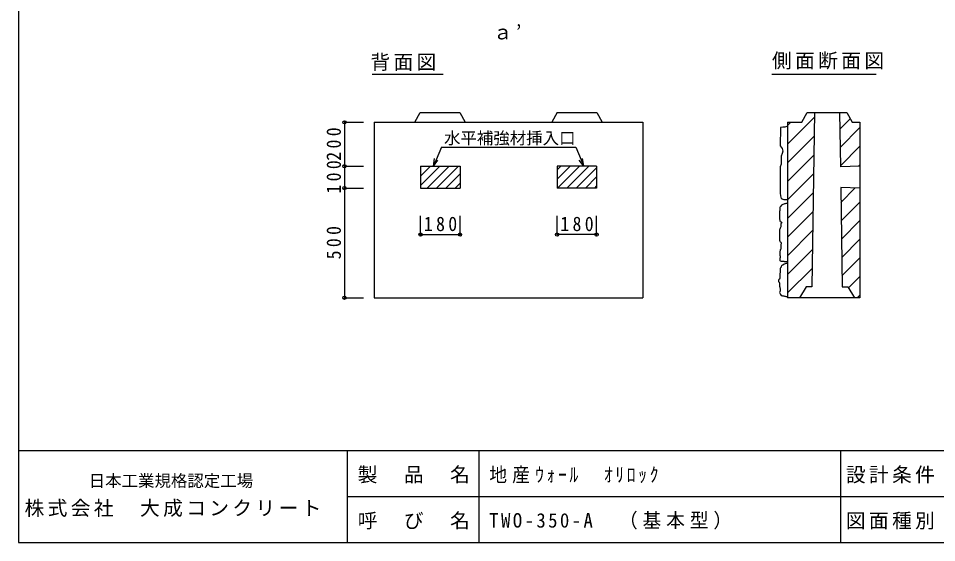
# Model space of a CAD drawing. Units: millimetres at full size, sheet at 1:30. Extents: x -12185 to 4464, y -2852 to 2698.
# Drawn here: x -3636 to 552, y -2852 to -460 of the extents above; entities that cross this region are included whole.
import ezdxf
from ezdxf.enums import TextEntityAlignment as Align

# ---------------------------------------------------------------- set-up
doc = ezdxf.new("R2010")
doc.units = ezdxf.units.MM
doc.header["$LTSCALE"] = 30
doc.header["$PDMODE"] = 32
doc.header["$PDSIZE"] = 15
for name, color, linetype in [('0-1', 3, 'Continuous'), ('0-3', 7, 'Continuous'), ('F-0', 2, 'Continuous')]:
    doc.layers.add(name, color=color, linetype=linetype)
doc.styles.add('ＭＳ ゴシック', font='')
doc.styles.get('ＭＳ ゴシック').set_extended_font_data('MS Gothic')

msp = doc.modelspace()

# ---------------------------------------------------------------- linework, layer by layer
at = {"layer": '0-1', "color": 7}
for p, q in [((-1828.15, -934.5), (-1803.15, -889.5)), ((-1803.15, -889.5), (-1623.15, -889.5)), ((-1623.15, -889.5), (-1598.15, -934.5)), ((-1178.15, -889.5), (-1203.15, -934.5)), ((-1178.15, -889.5), (-998.15, -889.5)), ((-998.15, -889.5), (-973.15, -934.5)), ((-38.37, -889.5), (141.63, -889.5)), ((-5.87, -889.5), (-17.63, -1684.5)), ((109.13, -889.5), (112.8, -1137)), ((141.63, -889.5), (166.63, -934.5)), ((-2013.04, -934.5), (-788.25, -934.5)), ((-2013.04, -934.5), (-2013.04, -1734.5)), ((-788.25, -934.5), (-788.25, -1734.5)), ((-150.05, -956.03), (-159.57, -958.41)), ((-159.57, -958.41), (-159.57, -970.31)), ((-140.53, -956.03), (-150.05, -956.03)), ((-131.01, -953.65), (-140.53, -956.03)), ((-128.37, -934.5), (-128.37, -1734.5)), ((166.63, -934.5), (201.63, -934.5)), ((-159.57, -994.11), (-161.95, -1006.01)), ((-159.57, -970.31), (-159.57, -982.21)), ((-159.57, -982.21), (-159.57, -994.11)), ((-161.95, -1006.01), (-161.95, -1017.91)), ((-161.95, -1017.91), (-161.95, -1029.81)), ((-161.95, -1029.81), (-161.95, -1041.7)), ((-161.95, -1041.7), (-152.43, -1053.6)), ((-152.43, -1077.4), (-157.19, -1089.3)), ((-152.43, -1053.6), (-150.05, -1065.5)), ((-150.05, -1065.5), (-152.43, -1077.4)), ((-157.19, -1125), (-161.95, -1136.9)), ((-157.19, -1089.3), (-157.19, -1101.2)), ((-157.19, -1101.2), (-157.19, -1113.1)), ((-157.19, -1113.1), (-157.19, -1125)), ((-1801.9, -1137.71), (-1798.68, -1134.5)), ((-1801.9, -1180.13), (-1756.26, -1134.5)), ((-1801.9, -1222.56), (-1713.83, -1134.5)), ((-1801.9, -1137.71), (-1798.68, -1134.5)), ((-1801.9, -1180.13), (-1756.26, -1134.5)), ((-1801.9, -1222.56), (-1713.83, -1134.5)), ((-1801.9, -1134.5), (-1801.9, -1234.5)), ((-1771.4, -1234.5), (-1671.4, -1134.5)), ((-1771.4, -1234.5), (-1671.4, -1134.5)), ((-1728.98, -1234.5), (-1628.98, -1134.5)), ((-1728.98, -1234.5), (-1628.98, -1134.5)), ((-1686.55, -1234.5), (-1621.9, -1169.84)), ((-1686.55, -1234.5), (-1621.9, -1169.84)), ((-1179.4, -1151.6), (-1162.29, -1134.5)), ((-1179.4, -1194.03), (-1119.86, -1134.5)), ((-1177.44, -1234.5), (-1077.44, -1134.5)), ((-1135.01, -1234.5), (-1035.01, -1134.5)), ((-1092.58, -1234.5), (-999.4, -1141.31)), ((-999.4, -1134.5), (-999.4, -1234.5)), ((-161.95, -1136.9), (-161.95, -1148.8)), ((-161.95, -1148.8), (-161.95, -1160.7)), ((-161.95, -1160.7), (-161.95, -1172.59)), ((201.63, -1134.5), (112.8, -1137)), ((-1644.13, -1234.5), (-1621.9, -1212.27)), ((-1644.13, -1234.5), (-1621.9, -1212.27)), ((-1050.16, -1234.5), (-999.4, -1183.74)), ((-161.95, -1172.59), (-161.95, -1184.49)), ((-161.95, -1184.49), (-161.95, -1196.39)), ((-161.95, -1196.39), (-161.95, -1208.29)), ((-161.95, -1208.29), (-161.95, -1220.19)), ((-1801.9, -1234.5), (-1621.9, -1234.5)), ((-999.4, -1234.5), (-1179.4, -1234.5)), ((-1007.73, -1234.5), (-999.4, -1226.16)), ((-161.95, -1220.19), (-161.95, -1234.47)), ((-161.95, -1234.47), (-161.95, -1246.37)), ((-161.95, -1246.37), (-161.95, -1258.27)), ((114.2, -1232), (120.89, -1684.5)), ((201.63, -1234.5), (114.2, -1232)), ((-161.95, -1258.27), (-159.57, -1270.17)), ((-159.57, -1270.17), (-157.19, -1282.07)), ((-157.19, -1282.07), (-145.29, -1286.83)), ((-145.29, -1286.83), (-135.77, -1286.83)), ((-135.77, -1286.83), (-133.39, -1286.83)), ((-133.39, -1286.83), (-131.1, -1287.15)), ((-131.1, -1287.15), (-129.71, -1287.15)), ((-163.88, -1336.67), (-164.58, -1340.86)), ((-163.18, -1322.72), (-163.88, -1326.21)), ((-163.88, -1326.21), (-163.88, -1329.7)), ((-163.88, -1329.7), (-163.88, -1333.18)), ((-163.88, -1333.18), (-163.88, -1336.67)), ((-161.09, -1319.23), (-163.18, -1322.72)), ((-158.3, -1316.44), (-161.09, -1319.23)), ((-155.51, -1312.96), (-158.3, -1316.44)), ((-152.72, -1310.86), (-155.51, -1312.96)), ((-149.24, -1309.47), (-152.72, -1310.86)), ((-145.05, -1308.07), (-149.24, -1309.47)), ((-142.26, -1306.68), (-145.05, -1308.07)), ((-139.47, -1305.98), (-142.26, -1306.68)), ((-136.68, -1305.28), (-139.47, -1305.98)), ((-133.89, -1305.28), (-136.68, -1305.28)), ((-130.4, -1305.28), (-133.89, -1305.28)), ((-164.58, -1340.86), (-165.28, -1344.34)), ((-165.28, -1344.34), (-165.28, -1347.83)), ((-165.28, -1347.83), (-165.28, -1351.32)), ((-165.28, -1351.32), (-165.28, -1354.8)), ((-165.28, -1354.8), (-165.28, -1358.99)), ((-165.28, -1358.99), (-165.28, -1362.48)), ((-165.28, -1362.48), (-165.28, -1365.96)), ((-165.28, -1365.96), (-165.28, -1369.45)), ((-165.28, -1369.45), (-165.28, -1372.94)), ((-165.28, -1372.94), (-165.28, -1376.42)), ((-165.28, -1376.42), (-163.88, -1379.91)), ((-163.88, -1379.91), (-163.88, -1383.4)), ((-163.18, -1421.06), (-165.28, -1425.24)), ((-163.88, -1383.4), (-161.09, -1387.58)), ((-161.79, -1417.57), (-163.18, -1421.06)), ((-159.7, -1414.09), (-161.79, -1417.57)), ((-161.09, -1387.58), (-157.6, -1388.28)), ((-159, -1410.6), (-159.7, -1414.09)), ((-158.3, -1396.65), (-159, -1400.14)), ((-159, -1400.14), (-159, -1403.62)), ((-159, -1403.62), (-159, -1407.11)), ((-159, -1407.11), (-159, -1410.6)), ((-155.51, -1394.56), (-158.3, -1396.65)), ((-157.6, -1388.28), (-154.81, -1391.07)), ((-154.81, -1391.07), (-155.51, -1394.56)), ((-165.28, -1425.24), (-165.28, -1429.43)), ((-165.28, -1429.43), (-165.28, -1432.92)), ((-165.28, -1432.92), (-165.28, -1436.4)), ((-165.28, -1436.4), (-165.28, -1441.29)), ((-165.28, -1441.29), (-165.28, -1444.77)), ((-165.28, -1444.77), (-165.28, -1448.26)), ((-165.28, -1448.26), (-165.28, -1451.75)), ((-165.28, -1451.75), (-165.28, -1455.23)), ((-165.28, -1455.23), (-165.28, -1458.72)), ((-165.28, -1458.72), (-165.28, -1462.21)), ((-165.28, -1462.21), (-165.28, -1465.7)), ((-165.28, -1465.7), (-165.28, -1469.18)), ((-165.28, -1469.18), (-165.28, -1472.67)), ((-165.28, -1472.67), (-163.88, -1476.16)), ((-163.88, -1476.16), (-162.49, -1479.65)), ((-162.49, -1479.65), (-159, -1481.04)), ((-159, -1481.04), (-156.91, -1484.53)), ((-156.91, -1488.71), (-159, -1492.2)), ((-159, -1492.2), (-159, -1495.69)), ((-159, -1495.69), (-158.3, -1499.17)), ((-158.3, -1506.15), (-159, -1509.64)), ((-158.3, -1499.17), (-158.3, -1502.66)), ((-158.3, -1502.66), (-158.3, -1506.15)), ((-156.91, -1484.53), (-156.91, -1488.71)), ((-163.18, -1523.59), (-163.88, -1527.07)), ((-163.88, -1527.07), (-163.88, -1530.56)), ((-163.88, -1530.56), (-163.88, -1534.05)), ((-163.88, -1534.05), (-163.88, -1537.53)), ((-163.88, -1537.53), (-163.88, -1541.02)), ((-163.88, -1541.02), (-161.09, -1544.51)), ((-162.49, -1520.1), (-163.18, -1523.59)), ((-161.09, -1516.61), (-162.49, -1520.1)), ((-161.09, -1548), (-161.79, -1551.48)), ((-159, -1513.12), (-161.09, -1516.61)), ((-161.09, -1544.51), (-161.09, -1548)), ((-159, -1509.64), (-159, -1513.12)), ((-161.79, -1551.48), (-163.88, -1554.97)), ((-163.88, -1554.97), (-163.88, -1558.46)), ((-163.88, -1558.46), (-163.88, -1561.94)), ((-163.88, -1561.94), (-163.88, -1565.43)), ((-163.88, -1565.43), (-161.09, -1566.13)), ((-161.09, -1566.13), (-157.6, -1567.52)), ((-157.6, -1567.52), (-154.81, -1568.22)), ((-155.51, -1588.45), (-157.6, -1591.93)), ((-152.72, -1586.35), (-155.51, -1588.45)), ((-154.81, -1568.22), (-152.02, -1568.22)), ((-149.93, -1585.66), (-152.72, -1586.35)), ((-152.02, -1568.22), (-148.54, -1568.22)), ((-147.14, -1582.87), (-149.93, -1585.66)), ((-148.54, -1568.22), (-145.75, -1568.22)), ((-144.35, -1582.17), (-147.14, -1582.87)), ((-145.75, -1568.22), (-142.96, -1568.92)), ((-141.56, -1580.77), (-144.35, -1582.17)), ((-142.96, -1568.92), (-139.47, -1568.92)), ((-138.77, -1579.38), (-141.56, -1580.77)), ((-139.47, -1568.92), (-136.68, -1568.92)), ((-135.98, -1578.68), (-138.77, -1579.38)), ((-136.68, -1568.92), (-133.89, -1568.92)), ((-133.19, -1578.68), (-135.98, -1578.68)), ((-133.89, -1568.92), (-130.4, -1568.92)), ((-129.71, -1577.99), (-133.19, -1578.68)), ((-162.49, -1620.53), (-163.18, -1624.71)), ((-163.18, -1624.71), (-163.18, -1628.2)), ((-163.18, -1628.2), (-163.18, -1631.69)), ((-163.18, -1631.69), (-163.18, -1635.18)), ((-161.09, -1617.04), (-162.49, -1620.53)), ((-160.39, -1598.21), (-161.09, -1601.7)), ((-161.09, -1601.7), (-161.09, -1605.19)), ((-161.09, -1605.19), (-161.09, -1609.37)), ((-161.09, -1609.37), (-161.09, -1612.86)), ((-161.09, -1612.86), (-161.09, -1617.04)), ((-157.6, -1595.42), (-160.39, -1598.21)), ((-157.6, -1591.93), (-157.6, -1595.42)), ((-167.37, -1651.22), (-169.46, -1654.7)), ((-169.46, -1654.7), (-169.46, -1658.19)), ((-169.46, -1658.19), (-168.76, -1661.68)), ((-168.76, -1661.68), (-165.97, -1663.07)), ((-164.58, -1649.12), (-167.37, -1651.22)), ((-165.97, -1663.07), (-165.28, -1666.56)), ((-165.28, -1666.56), (-165.28, -1670.75)), ((-165.28, -1670.75), (-165.28, -1674.93)), ((-165.28, -1674.93), (-164.58, -1678.42)), ((-163.88, -1645.64), (-164.58, -1649.12)), ((-163.18, -1635.18), (-163.88, -1638.66)), ((-163.88, -1638.66), (-163.88, -1642.15)), ((-163.88, -1642.15), (-163.88, -1645.64)), ((-164.58, -1678.42), (-164.58, -1681.91)), ((-164.58, -1681.91), (-163.88, -1686.09)), ((-163.88, -1707.01), (-164.58, -1710.5)), ((-164.58, -1710.5), (-163.88, -1713.29)), ((-163.88, -1686.09), (-163.88, -1689.58)), ((-163.88, -1689.58), (-162.49, -1693.06)), ((-162.49, -1703.52), (-163.88, -1707.01)), ((-163.88, -1713.29), (-161.79, -1716.78)), ((-162.49, -1693.06), (-161.09, -1696.55)), ((-161.09, -1700.04), (-162.49, -1703.52)), ((-161.79, -1716.78), (-159.7, -1720.26)), ((-161.09, -1696.55), (-161.09, -1700.04)), ((-43.37, -1684.5), (-73.37, -1734.5)), ((-17.63, -1684.5), (-43.37, -1684.5)), ((120.89, -1684.5), (146.63, -1684.5)), ((146.63, -1684.5), (176.63, -1734.5)), ((-2013.04, -1734.5), (-788.25, -1734.5)), ((-159.7, -1720.26), (-157.6, -1723.75)), ((-157.6, -1723.75), (-154.81, -1724.45)), ((-154.81, -1724.45), (-151.33, -1725.15)), ((-151.33, -1725.15), (-147.84, -1725.84)), ((-147.84, -1725.84), (-145.05, -1726.54)), ((-145.05, -1726.54), (-142.26, -1727.24)), ((-142.26, -1727.24), (-139.47, -1727.94)), ((-139.47, -1727.94), (-136.68, -1728.63)), ((-136.68, -1728.63), (-133.89, -1728.63)), ((-133.89, -1728.63), (-131.1, -1728.63)), ((-131.1, -1728.63), (-129.01, -1728.63))]:
    msp.add_line(p, q, dxfattribs=at)
at = {"layer": '0-1', "color": 2}
for p, q in [((-128.37, -1033.95), (-6.2, -911.78)), ((110.25, -965.04), (157.41, -917.89)), ((110.25, -965.04), (157.41, -917.89)), ((110.25, -965.04), (157.41, -917.89)), ((-128.37, -949.1), (-113.76, -934.5)), ((111.49, -1048.66), (201.63, -958.51)), ((111.49, -1048.66), (201.63, -958.51)), ((111.49, -1048.66), (201.63, -958.51)), ((-128.37, -1118.81), (-7.47, -997.91)), ((112.73, -1132.27), (201.63, -1043.37)), ((112.73, -1132.27), (201.63, -1043.37)), ((112.73, -1132.27), (201.63, -1043.37)), ((-128.37, -1203.66), (-8.74, -1084.04)), ((195.18, -1134.68), (201.63, -1128.22)), ((195.18, -1134.68), (201.63, -1128.22)), ((195.18, -1134.68), (201.63, -1128.22)), ((-128.37, -1288.51), (-10.02, -1170.16)), ((-128.37, -1373.37), (-11.29, -1256.29)), ((115.2, -1299.51), (180.81, -1233.9)), ((115.2, -1299.51), (180.81, -1233.9)), ((116.44, -1383.12), (201.63, -1297.92)), ((116.44, -1383.12), (201.63, -1297.92)), ((-128.37, -1458.22), (-12.57, -1342.42)), ((117.67, -1466.74), (201.63, -1382.78)), ((117.67, -1466.74), (201.63, -1382.78)), ((-128.37, -1543.07), (-13.84, -1428.55)), ((118.91, -1550.35), (201.63, -1467.63)), ((118.91, -1550.35), (201.63, -1467.63)), ((-128.37, -1627.92), (-15.11, -1514.67)), ((120.15, -1633.97), (201.63, -1552.48)), ((120.15, -1633.97), (201.63, -1552.48)), ((-128.37, -1712.78), (-16.39, -1600.8)), ((149.57, -1689.4), (201.63, -1637.34)), ((149.57, -1689.4), (201.63, -1637.34)), ((189.33, -1734.5), (201.63, -1722.19)), ((189.33, -1734.5), (201.63, -1722.19))]:
    msp.add_line(p, q, dxfattribs=at)
at = {"layer": '0-1', "color": 7}
for points in [[(-128.37, -934.5), (-63.37, -934.5), (-38.37, -889.5)], [(201.63, -934.5), (201.63, -1734.5), (-128.37, -1734.5)], [(-1801.9, -1134.5), (-1621.9, -1134.5), (-1621.9, -1234.5)], [(-999.4, -1134.5), (-1179.4, -1134.5), (-1179.4, -1234.5)]]:
    msp.add_lwpolyline(points, dxfattribs=at)
at = {"layer": '0-3'}
for p, q in [((-2023.15, -714.67), (-1698.99, -714.67)), ((-199.3, -714.67), (276.39, -714.67)), ((-2149.06, -934.5), (-2062.06, -934.5)), ((-2149.06, -934.5), (-2149.06, -1134.5)), ((-1706.88, -1048.16), (-1094.41, -1048.16)), ((-1094.41, -1048.16), (-1057.91, -1134.5)), ((-1743.38, -1134.5), (-1722.84, -1106.43)), ((-1057.91, -1134.5), (-1078.46, -1106.43)), ((-1057.91, -1134.5), (-1063.73, -1100.2)), ((-2149.06, -1134.5), (-2149.06, -1234.5)), ((-2149.06, -1134.5), (-2062.06, -1134.5)), ((-2149.06, -1234.5), (-2149.06, -1734.5)), ((-2149.06, -1234.5), (-2062.06, -1234.5)), ((-1801.9, -1446.53), (-1801.9, -1360.61)), ((-1621.9, -1446.53), (-1621.9, -1360.61)), ((-1179.4, -1446.53), (-1179.4, -1360.61)), ((-999.4, -1446.53), (-999.4, -1360.61)), ((-1801.9, -1446.53), (-1621.9, -1446.53)), ((-999.4, -1446.53), (-1179.4, -1446.53)), ((-2149.06, -1734.5), (-2062.06, -1734.5))]:
    msp.add_line(p, q, dxfattribs=at)
msp.add_lwpolyline([(-1706.88, -1048.16), (-1743.38, -1134.5), (-1737.57, -1100.2)], dxfattribs=at)
for p in [(-2149.06, -934.5), (-2149.06, -1134.5), (-2149.06, -1234.5), (-1801.9, -1446.53), (-1621.9, -1446.53), (-1179.4, -1446.53), (-999.4, -1446.53), (-2149.06, -1734.5)]:
    msp.add_point(p, dxfattribs=at)
at = {"layer": 'F-0'}
for p, q in [((-3636, 2698.5), (-3636, -2851.5)), ((-3636, -2431.5), (4464, -2431.5)), ((-2136, -2431.5), (-2136, -2851.5)), ((-1536, -2431.5), (-1536, -2851.5)), ((114, -2431.5), (114, -2851.5)), ((-2136, -2641.5), (2874, -2641.5)), ((-3636, -2851.5), (4464, -2851.5))]:
    msp.add_line(p, q, dxfattribs=at)

# ---------------------------------------------------------------- texts
at = {"layer": '0-3', "color": 4, "style": 'ＭＳ ゴシック'}
msp.add_text('水平補強材挿入口', height=54.99, dxfattribs=at).set_placement((-1695.09, -1050.53), align=Align.BOTTOM_LEFT)
at = {"layer": '0-3', "char_height": 65.98, "attachment_point": 7, "style": 'ＭＳ ゴシック'}
for s, insert in [('\\T1.17;ａ’', (-1472.32, -557.34)), ('\\T1.17;背面図', (-2030.52, -699.92)), ('\\T1.17;側面断面図', (-199.3, -693.91)), ('\\T1.38;\\W0.9;180', (-1786.9, -1431.53)), ('\\T1.38;\\W0.9;180', (-1164.4, -1431.53))]:
    msp.add_mtext(s, dxfattribs=dict(at, insert=insert))
at = {"layer": '0-3', "char_height": 65.98, "attachment_point": 7, "rotation": 90, "style": 'ＭＳ ゴシック'}
for s, insert in [('\\T1.38;\\W0.9;200', (-2164.06, -1109.5)), ('\\T1.38;\\W0.9;100', (-2164.06, -1259.5)), ('\\T1.38;\\W0.9;500', (-2164.06, -1559.5))]:
    msp.add_mtext(s, dxfattribs=dict(at, insert=insert))
at = {"layer": 'F-0', "color": 4, "style": 'ＭＳ ゴシック'}
msp.add_text('日本工業規格認定工場', height=54.99, dxfattribs=at).set_placement((-3315.33, -2613.33), align=Align.BOTTOM_LEFT)
at = {"layer": 'F-0', "color": 7, "char_height": 65.98, "attachment_point": 7, "style": 'ＭＳ ゴシック'}
for s, insert in [('\\T1.17;製\u3000品\u3000名', (-2088.5, -2581.5)), ('\\T1.29;\\W0.9;地産ｳｫｰﾙ\u3000ｵﾘﾛｯｸ', (-1488.5, -2581.5)), ('\\T1.17;設計条件', (137.86, -2581.5)), ('\\T1.17;株式会社\u3000大成コンクリート', (-3607.84, -2734.55)), ('\\T1.17;呼\u3000び\u3000名', (-2088.5, -2791.5)), ('\\T1.26;\\W0.95;TWO-350-A\u3000（基本型）', (-1488.5, -2791.5)), ('\\T1.17;図面種別', (137.86, -2791.5))]:
    msp.add_mtext(s, dxfattribs=dict(at, insert=insert))

doc.saveas('drawing.dxf')
